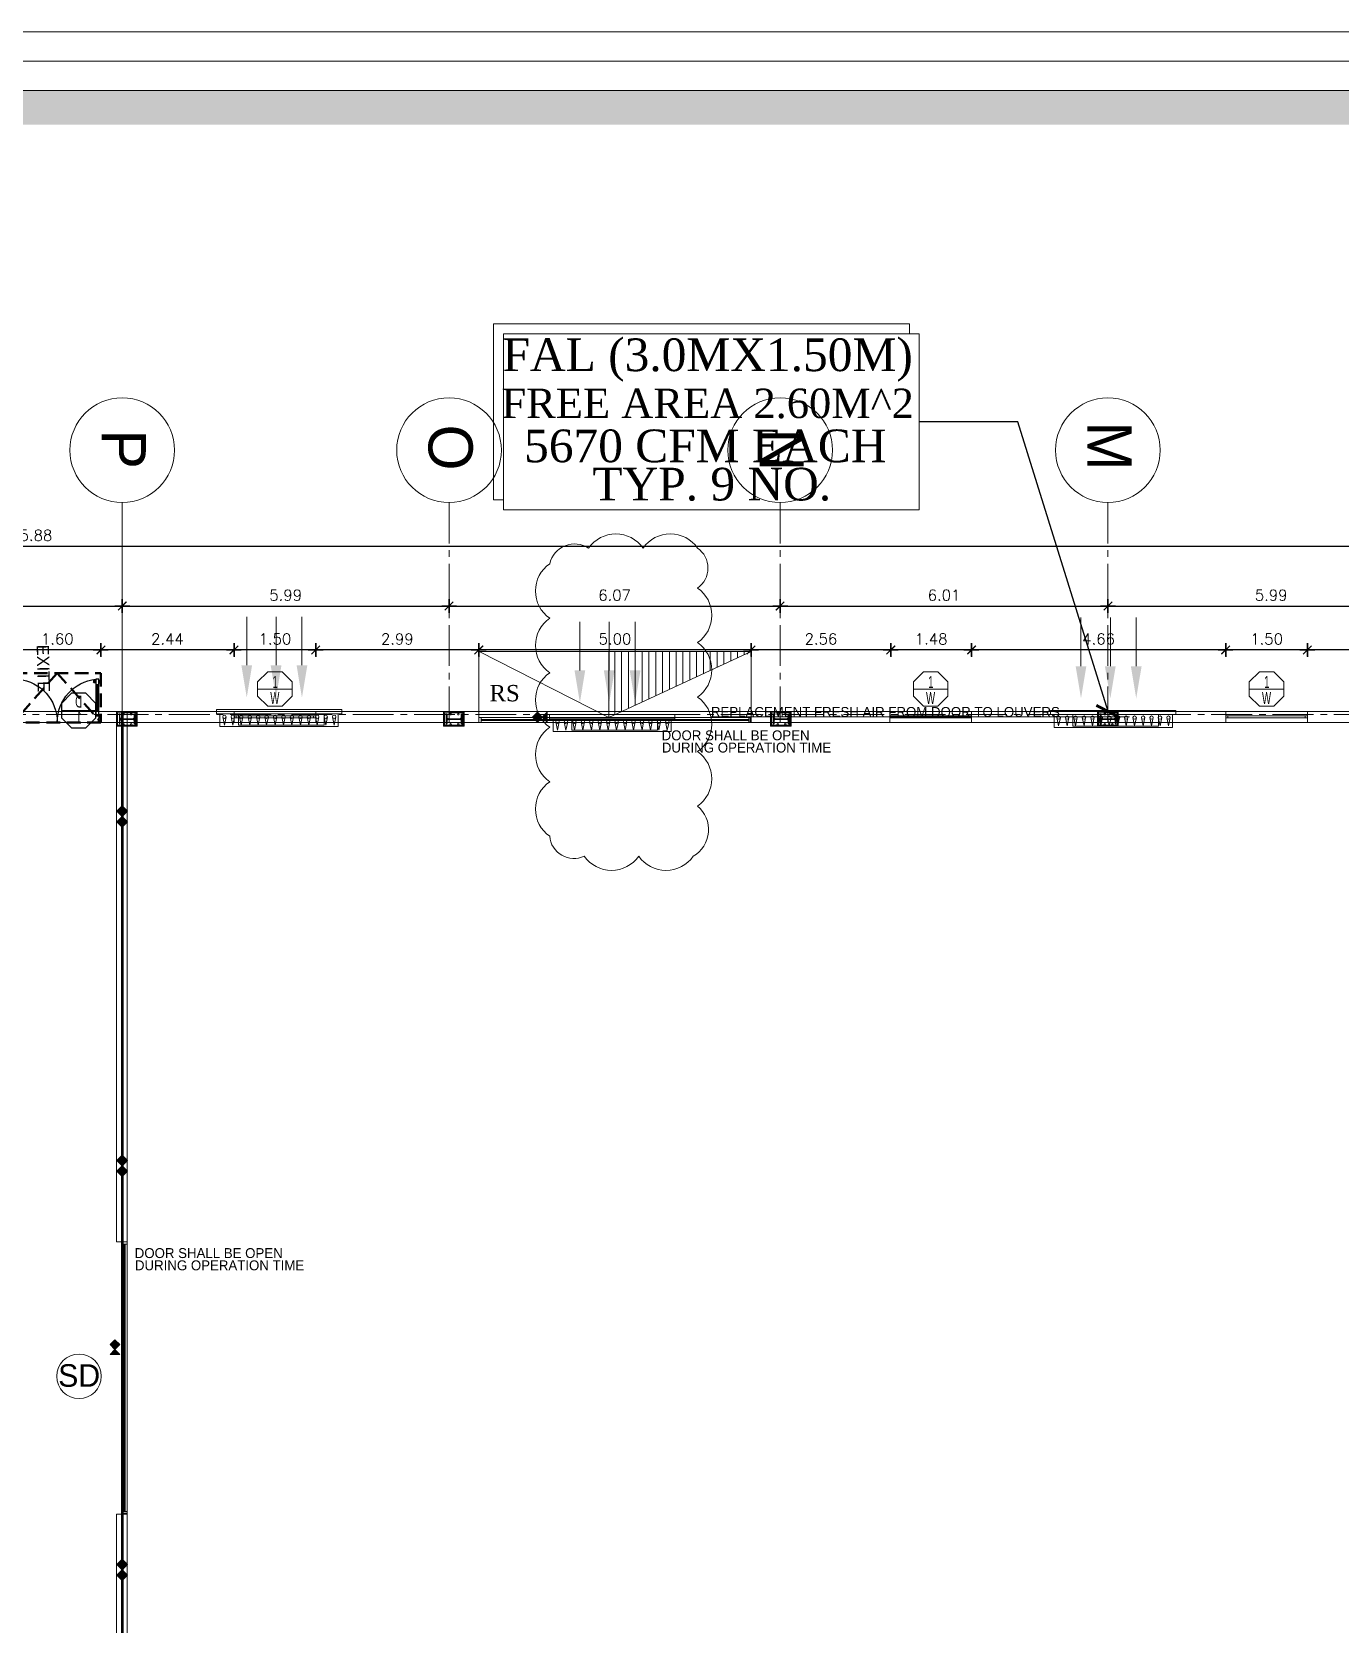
# Model space of a CAD drawing. Header units: inches. Extents: x -68096 to 69834, y -16833 to 17650.
# Drawn here: x 817.82 to 841.82, y 231.51 to 260.73 of the extents above; entities that cross this region are included whole.
import ezdxf
from ezdxf.enums import TextEntityAlignment as Align

# ---------------------------------------------------------------- set-up
doc = ezdxf.new("R2010")
doc.units = ezdxf.units.IN
doc.header["$MEASUREMENT"] = 0
for name, pattern in [('CENTER2', [1.125, 0.75, -0.125, 0.125, -0.125]), ('DASHED2', [0.375, 0.25, -0.125]), ('HIDDEN', [0.375, 0.25, -0.125])]:
    doc.linetypes.add(name, pattern=pattern)
for name, color, linetype in [('1-EX-DUCT', 8, 'Continuous'), ('A-TEXT', 3, 'Continuous'), ('AC3', 2, 'Continuous'), ('AXES', 251, 'CENTER2'), ('DIAMENSION', 240, 'Continuous'), ('EAD', 20, 'Continuous'), ('ELEV', 37, 'Continuous'), ('FIXTURES', 1, 'Continuous'), ('H-DETL-TEXT', 3, 'Continuous'), ('TEXT', 23, 'Continuous'), ('TILES', 1, 'Continuous'), ('wall plan', 40, 'Continuous'), ('WIN', 1, 'Continuous'), ('WINC', 2, 'Continuous'), ('WINDOOR', 5, 'Continuous'), ('WINDOW', 30, 'Continuous')]:
    doc.layers.add(name, color=color, linetype=linetype)
for name, color, linetype, lineweight in [('A-BORDER', 7, 'Continuous', 50), ('A-FIX', 1, 'Continuous', 18), ('ELE 6', 14, 'Continuous', 15), ('FIRE EMERGENCY LIGHT', 211, 'Continuous', 30), ('FPS', 172, 'Continuous', 60), ('P-text', 3, 'Continuous', 0)]:
    doc.layers.add(name, color=color, linetype=linetype, lineweight=lineweight)
doc.styles.add('Browallia', font='')
doc.styles.add('ISCOP3', font='swissc.ttf')
doc.styles.add('MAHER_TIMES', font='times.ttf')
doc.styles.add('roman-', font='romantic.ttf', dxfattribs={"width": 0.8})
doc.styles.add('ROMANS', font='romans.shx')
doc.styles.add('ROMANT', font='romant.shx')
doc.styles.get('Browallia').set_extended_font_data('BrowalliaUPC')
doc.dimstyles.new('100', dxfattribs={"dimtxt": 0.2, "dimasz": 0.035, "dimexe": 0, "dimexo": 0, "dimgap": 0.1, "dimtad": 1, "dimzin": 0, "dimdsep": 46, "dimtxsty": 'ROMANS', "dimblk": 'J2', "dimblk1": 'J2', "dimblk2": 'J2', "dimsah": 1, "dimcen": 0, "dimse1": 1, "dimse2": 1, "dimclrd": 1, "dimclre": 1, "dimclrt": 6, "dimadec": 0, "dimazin": 0, "dimtfac": 0.9, "dimtix": 1, "dimtmove": 2, "dimatfit": 3, "dimldrblk": 'J2', "dimfxl": 1, "dimtolj": 1, "dimtzin": 0, "dimarcsym": 0})
doc.dimstyles.new('sketch dim', dxfattribs={"dimtxt": 0.15, "dimasz": 0.109, "dimexe": 0.15, "dimexo": 0.1, "dimgap": 0.09, "dimtad": 1, "dimzin": 0, "dimdsep": 46, "dimtxsty": 'ROMANT', "dimblk": 'ARCHTICK', "dimcen": 0.05, "dimdle": 0.15, "dimclrd": 256, "dimclre": 256, "dimclrt": 4, "dimadec": 0, "dimazin": 0, "dimtfac": 1, "dimtix": 1, "dimtofl": 0, "dimtmove": 2, "dimatfit": 3, "dimldrblk": 'ARCHTICK', "dimfxl": 0.15, "dimtolj": 1, "dimtzin": 0, "dimarcsym": 0})

# ---------------------------------------------------------------- blocks, each defined once
blk = doc.blocks.new('FGFGFGGFH')
at = {"layer": 'ELEV', "lineweight": 5, "ltscale": 10}
blk.add_hatch(color=256, dxfattribs=at).paths.add_polyline_path([(240487.056, 378767.641), (240487.056, 378767.596, -0.414214), (240487.036, 378767.576), (240486.836, 378767.576, -0.414214), (240486.816, 378767.596), (240486.816, 378767.641, 0.414214), (240486.796, 378767.661), (240486.786, 378767.661), (240486.786, 378767.461), (240486.796, 378767.461, 0.414214), (240486.816, 378767.481), (240486.816, 378767.526, -0.414214), (240486.836, 378767.546), (240487.036, 378767.546, -0.414214), (240487.056, 378767.526), (240487.056, 378767.481, 0.414214), (240487.076, 378767.461), (240487.086, 378767.461), (240487.086, 378767.661), (240487.076, 378767.661, 0.414214)])
at = {"lineweight": 5}
for p, q in [((240486.752, 378767.701), (240487.132, 378767.701)), ((240486.752, 378767.429), (240486.752, 378767.701)), ((240486.775, 378767.677), (240487.109, 378767.677)), ((240486.775, 378767.452), (240486.775, 378767.677)), ((240487.109, 378767.677), (240487.109, 378767.452)), ((240487.132, 378767.701), (240487.132, 378767.429)), ((240487.132, 378767.429), (240486.752, 378767.429)), ((240487.109, 378767.452), (240486.775, 378767.452))]:
    blk.add_line(p, q, dxfattribs=at)
at = {"linetype": 'HIDDEN', "lineweight": 5}
for p, q in [((240486.76, 378767.693), (240487.124, 378767.693)), ((240486.76, 378767.436), (240486.76, 378767.693)), ((240486.767, 378767.685), (240487.117, 378767.685)), ((240486.767, 378767.444), (240486.767, 378767.685)), ((240487.117, 378767.685), (240487.117, 378767.444)), ((240487.124, 378767.693), (240487.124, 378767.436)), ((240487.124, 378767.436), (240486.76, 378767.436)), ((240487.117, 378767.444), (240486.767, 378767.444))]:
    blk.add_line(p, q, dxfattribs=at)
at = {"lineweight": 5}
for centre in [(240486.86, 378767.651), (240486.999, 378767.651), (240486.86, 378767.465), (240487, 378767.463)]:
    blk.add_circle(centre, 0.0141, dxfattribs=at)
blk = doc.blocks.new('door front')
at = {"linetype": 'DASHED2'}
for q in [(0, 0), (1.602, 0)]:
    blk.add_line((0.801, 0.905), q, dxfattribs=at)
blk.add_lwpolyline([(0, 0), (1.602, 0), (1.602, 0.905), (0, 0.905)], close=True, dxfattribs=at)
at = {"layer": 'WINC'}
blk.add_line((0.724, 0.216), (0.091, 0.216), dxfattribs=at)
blk.add_lwpolyline([(0.091, 0.085), (0.091, 0.348), (0.276, 0.533), (0.539, 0.533), (0.724, 0.348), (0.724, 0.085), (0.539, -0.1), (0.276, -0.1)], close=True, dxfattribs=at)
at = {"layer": 'WINDOOR'}
for p, q in [((-0.007, 0.765), (-0.007, 0.732)), ((0.024, 0.752), (0.04, 0.752)), ((0.024, 0.737), (0.04, 0.737)), ((0.04, 0.695), (0.04, 0.795)), ((0.09, 0.695), (0.04, 0.695)), ((0.09, 0.795), (0.09, 0.12)), ((0.106, 0.752), (0.09, 0.752)), ((0.106, 0.737), (0.09, 0.737)), ((1.494, 0.752), (1.51, 0.752)), ((1.494, 0.737), (1.51, 0.737)), ((1.51, 0.695), (1.56, 0.695)), ((1.56, 0.695), (1.56, 0.795)), ((1.576, 0.752), (1.56, 0.752)), ((1.576, 0.737), (1.56, 0.737)), ((0.09, 0.22), (0.04, 0.22)), ((1.51, 0.22), (1.56, 0.22))]:
    blk.add_line(p, q, dxfattribs=at)
at = {"layer": 'WINDOOR', "color": 1}
for p, q in [((1.51, 0.795), (1.51, 0.12)), ((0, 0), (0, 0.12)), ((0, 0.12), (0.09, 0.12)), ((0.05, 0), (0, 0)), ((1.6, 0.12), (1.51, 0.12)), ((1.55, 0), (1.6, 0))]:
    blk.add_line(p, q, dxfattribs=at)
at = {"layer": 'WINDOOR'}
for points in [[(0.024, 0.727), (0.024, 0.762)], [(0.05, 0.22), (0.05, 0.695)], [(0.08, 0.695), (0.08, 0.22)], [(0.106, 0.727), (0.106, 0.762)], [(0.137, 0.765), (0.137, 0.736)], [(1.463, 0.765), (1.463, 0.736)], [(1.494, 0.727), (1.494, 0.762)], [(1.52, 0.695), (1.52, 0.22)], [(1.55, 0.22), (1.55, 0.695)], [(1.576, 0.727), (1.576, 0.762)], [(1.607, 0.765), (1.607, 0.732)]]:
    blk.add_lwpolyline(points, dxfattribs=at)
for points in [[(0.04, 0.12), (0.04, 0.795), (0.09, 0.795), (0.09, 0.12)], [(1.56, 0.12), (1.56, 0.795), (1.51, 0.795), (1.51, 0.12)], [(0, 0), (0, 0.12), (0.04, 0.12), (0.04, 0.07), (0.05, 0.07), (0.05, 0)], [(1.6, 0), (1.6, 0.12), (1.56, 0.12), (1.56, 0.07), (1.55, 0.07), (1.55, 0)]]:
    blk.add_lwpolyline(points, close=True, dxfattribs=at)
for centre, radius, start, end in [((0.008, 0.752), 0.0197, 31.4112, 136.5903), ((0.011, 0.741), 0.0199, 208.8113, 313.389), ((0, 0), 0.8, 0, 83.5406), ((0.122, 0.752), 0.0197, 43.4097, 148.5888), ((0.119, 0.74), 0.0184, 224.2297, 347.8432), ((1.6, 0), 0.8, 96.4594, 180), ((1.478, 0.752), 0.0197, 31.4112, 136.5903), ((1.481, 0.74), 0.0184, 192.1568, 315.7703), ((1.592, 0.752), 0.0197, 43.4097, 148.5888), ((1.589, 0.741), 0.0199, 226.611, 331.1887)]:
    blk.add_arc(centre, radius, start, end, dxfattribs=at)
at = {"layer": 'TEXT', "style": 'ISCOP3', "width": 0.7}
for s, p in [('D', (0.408, 0.382)), ('1', (0.403, 0.088))]:
    blk.add_text(s, height=0.22, dxfattribs=at).set_placement(p, align=Align.MIDDLE)
blk = doc.blocks.new('J2')
for p, q in [((-4, 0), (0, 0)), ((-2.19, -2.19), (2.15, 2.15)), ((0, 3.53), (0, -3.59)), ((0, 0), (3.82, 0))]:
    blk.add_line(p, q)
blk = doc.blocks.new('*D44')
at = {"color": 251, "lineweight": -2, "transparency": 16777216}
blk.add_line((813.542, 250.194), (819.446, 250.194), dxfattribs=at)
at = {"layer": 'Defpoints', "color": 0, "transparency": 16777216}
for p in [(819.481, 250.194), (813.507, 249.269), (819.481, 249.203)]:
    blk.add_point(p, dxfattribs=at)
at = {"color": 251, "lineweight": -2, "transparency": 16777216, "xscale": 0.035, "yscale": 0.035, "zscale": 0.035, "rotation": 180}
blk.add_blockref('J2', (813.507, 250.194), dxfattribs=at)
at = {"color": 251, "lineweight": -2, "transparency": 16777216, "xscale": 0.035, "yscale": 0.035, "zscale": 0.035}
blk.add_blockref('J2', (819.481, 250.194), dxfattribs=at)
at = {"color": 251, "lineweight": 0, "transparency": 16777216, "insert": (816.494, 250.394), "char_height": 0.2, "attachment_point": 5, "style": 'ROMANS'}
blk.add_mtext('\\A1;5.97', dxfattribs=at)
blk = doc.blocks.new('*D45')
at = {"color": 251, "lineweight": -2, "transparency": 16777216}
blk.add_line((819.516, 250.194), (825.441, 250.194), dxfattribs=at)
at = {"layer": 'Defpoints', "color": 0, "transparency": 16777216}
for p in [(825.476, 250.194), (825.476, 249.468), (819.481, 249.203)]:
    blk.add_point(p, dxfattribs=at)
at = {"color": 251, "lineweight": -2, "transparency": 16777216, "xscale": 0.035, "yscale": 0.035, "zscale": 0.035, "rotation": 180}
blk.add_blockref('J2', (819.481, 250.194), dxfattribs=at)
at = {"color": 251, "lineweight": -2, "transparency": 16777216, "xscale": 0.035, "yscale": 0.035, "zscale": 0.035}
blk.add_blockref('J2', (825.476, 250.194), dxfattribs=at)
at = {"color": 251, "lineweight": 0, "transparency": 16777216, "insert": (822.479, 250.394), "char_height": 0.2, "attachment_point": 5, "style": 'ROMANS'}
blk.add_mtext('\\A1;5.99', dxfattribs=at)
blk = doc.blocks.new('*D46')
at = {"color": 251, "lineweight": -2, "transparency": 16777216}
blk.add_line((825.511, 250.194), (831.515, 250.194), dxfattribs=at)
at = {"layer": 'Defpoints', "color": 0, "transparency": 16777216}
for p in [(831.55, 250.194), (825.476, 249.468), (831.55, 249.335)]:
    blk.add_point(p, dxfattribs=at)
at = {"color": 251, "lineweight": -2, "transparency": 16777216, "xscale": 0.035, "yscale": 0.035, "zscale": 0.035, "rotation": 180}
blk.add_blockref('J2', (825.476, 250.194), dxfattribs=at)
at = {"color": 251, "lineweight": -2, "transparency": 16777216, "xscale": 0.035, "yscale": 0.035, "zscale": 0.035}
blk.add_blockref('J2', (831.55, 250.194), dxfattribs=at)
at = {"color": 251, "lineweight": 0, "transparency": 16777216, "insert": (828.513, 250.394), "char_height": 0.2, "attachment_point": 5, "style": 'ROMANS'}
blk.add_mtext('\\A1;6.07', dxfattribs=at)
blk = doc.blocks.new('*D47')
at = {"color": 251, "lineweight": -2, "transparency": 16777216}
blk.add_line((831.585, 250.194), (837.528, 250.194), dxfattribs=at)
at = {"layer": 'Defpoints', "color": 0, "transparency": 16777216}
for p in [(837.563, 250.194), (831.55, 249.335), (837.563, 249.004)]:
    blk.add_point(p, dxfattribs=at)
at = {"color": 251, "lineweight": -2, "transparency": 16777216, "xscale": 0.035, "yscale": 0.035, "zscale": 0.035, "rotation": 180}
blk.add_blockref('J2', (831.55, 250.194), dxfattribs=at)
at = {"color": 251, "lineweight": -2, "transparency": 16777216, "xscale": 0.035, "yscale": 0.035, "zscale": 0.035}
blk.add_blockref('J2', (837.563, 250.194), dxfattribs=at)
at = {"color": 251, "lineweight": 0, "transparency": 16777216, "insert": (834.557, 250.394), "char_height": 0.2, "attachment_point": 5, "style": 'ROMANS'}
blk.add_mtext('\\A1;6.01', dxfattribs=at)
blk = doc.blocks.new('*D48')
at = {"color": 251, "lineweight": -2, "transparency": 16777216}
blk.add_line((837.598, 250.194), (843.517, 250.194), dxfattribs=at)
at = {"layer": 'Defpoints', "color": 0, "transparency": 16777216}
for p in [(843.552, 250.194), (843.552, 249.402), (837.563, 249.004)]:
    blk.add_point(p, dxfattribs=at)
at = {"color": 251, "lineweight": -2, "transparency": 16777216, "xscale": 0.035, "yscale": 0.035, "zscale": 0.035, "rotation": 180}
blk.add_blockref('J2', (837.563, 250.194), dxfattribs=at)
at = {"color": 251, "lineweight": -2, "transparency": 16777216, "xscale": 0.035, "yscale": 0.035, "zscale": 0.035}
blk.add_blockref('J2', (843.552, 250.194), dxfattribs=at)
at = {"color": 251, "lineweight": 0, "transparency": 16777216, "insert": (840.558, 250.394), "char_height": 0.2, "attachment_point": 5, "style": 'ROMANS'}
blk.add_mtext('\\A1;5.99', dxfattribs=at)
blk = doc.blocks.new('*D51')
at = {"color": 251, "lineweight": -2, "transparency": 16777216}
blk.add_line((779.908, 251.291), (855.718, 251.291), dxfattribs=at)
at = {"layer": 'Defpoints', "color": 0, "transparency": 16777216}
for p in [(855.753, 251.291), (779.873, 248.26), (855.753, 248.26)]:
    blk.add_point(p, dxfattribs=at)
at = {"color": 251, "lineweight": -2, "transparency": 16777216, "xscale": 0.035, "yscale": 0.035, "zscale": 0.035, "rotation": 180}
blk.add_blockref('J2', (779.873, 251.291), dxfattribs=at)
at = {"color": 251, "lineweight": -2, "transparency": 16777216, "xscale": 0.035, "yscale": 0.035, "zscale": 0.035}
blk.add_blockref('J2', (855.753, 251.291), dxfattribs=at)
at = {"color": 251, "lineweight": 0, "transparency": 16777216, "insert": (817.813, 251.491), "char_height": 0.2, "attachment_point": 5, "style": 'ROMANS'}
blk.add_mtext('\\A1;75.88', dxfattribs=at)
blk = doc.blocks.new('*D91')
at = {"color": 251, "lineweight": -2, "transparency": 16777216}
blk.add_line((843.998, 249.39), (841.259, 249.39), dxfattribs=at)
at = {"layer": 'Defpoints', "color": 0, "transparency": 16777216}
for p in [(841.224, 249.39), (841.224, 248.26), (844.033, 248.26)]:
    blk.add_point(p, dxfattribs=at)
at = {"color": 251, "lineweight": -2, "transparency": 16777216, "xscale": 0.035, "yscale": 0.035, "zscale": 0.035, "rotation": 180}
blk.add_blockref('J2', (841.224, 249.39), dxfattribs=at)
at = {"color": 251, "lineweight": -2, "transparency": 16777216, "xscale": 0.035, "yscale": 0.035, "zscale": 0.035}
blk.add_blockref('J2', (844.033, 249.39), dxfattribs=at)
at = {"color": 251, "lineweight": 0, "transparency": 16777216, "insert": (842.628, 249.59), "char_height": 0.2, "attachment_point": 5, "style": 'ROMANS'}
blk.add_mtext('\\A1;2.81', dxfattribs=at)
blk = doc.blocks.new('*D92')
at = {"color": 251, "lineweight": -2, "transparency": 16777216}
blk.add_line((841.189, 249.39), (839.759, 249.39), dxfattribs=at)
at = {"layer": 'Defpoints', "color": 0, "transparency": 16777216}
for p in [(839.724, 249.39), (839.724, 248.26), (841.224, 248.26)]:
    blk.add_point(p, dxfattribs=at)
at = {"color": 251, "lineweight": -2, "transparency": 16777216, "xscale": 0.035, "yscale": 0.035, "zscale": 0.035, "rotation": 180}
blk.add_blockref('J2', (839.724, 249.39), dxfattribs=at)
at = {"color": 251, "lineweight": -2, "transparency": 16777216, "xscale": 0.035, "yscale": 0.035, "zscale": 0.035}
blk.add_blockref('J2', (841.224, 249.39), dxfattribs=at)
at = {"color": 251, "lineweight": 0, "transparency": 16777216, "insert": (840.474, 249.59), "char_height": 0.2, "attachment_point": 5, "style": 'ROMANS'}
blk.add_mtext('\\A1;1.50', dxfattribs=at)
blk = doc.blocks.new('*D93')
at = {"color": 251, "lineweight": -2, "transparency": 16777216}
blk.add_line((839.689, 249.39), (835.096, 249.39), dxfattribs=at)
at = {"layer": 'Defpoints', "color": 0, "transparency": 16777216}
for p in [(835.061, 249.39), (835.061, 248.26), (839.724, 248.26)]:
    blk.add_point(p, dxfattribs=at)
at = {"color": 251, "lineweight": -2, "transparency": 16777216, "xscale": 0.035, "yscale": 0.035, "zscale": 0.035, "rotation": 180}
blk.add_blockref('J2', (835.061, 249.39), dxfattribs=at)
at = {"color": 251, "lineweight": -2, "transparency": 16777216, "xscale": 0.035, "yscale": 0.035, "zscale": 0.035}
blk.add_blockref('J2', (839.724, 249.39), dxfattribs=at)
at = {"color": 251, "lineweight": 0, "transparency": 16777216, "insert": (837.392, 249.59), "char_height": 0.2, "attachment_point": 5, "style": 'ROMANS'}
blk.add_mtext('\\A1;4.66', dxfattribs=at)
blk = doc.blocks.new('*D94')
at = {"color": 251, "lineweight": -2, "transparency": 16777216}
blk.add_line((835.026, 249.39), (833.616, 249.39), dxfattribs=at)
at = {"layer": 'Defpoints', "color": 0, "transparency": 16777216}
for p in [(833.581, 249.39), (833.581, 248.14), (835.061, 248.26)]:
    blk.add_point(p, dxfattribs=at)
at = {"color": 251, "lineweight": -2, "transparency": 16777216, "xscale": 0.035, "yscale": 0.035, "zscale": 0.035, "rotation": 180}
blk.add_blockref('J2', (833.581, 249.39), dxfattribs=at)
at = {"color": 251, "lineweight": -2, "transparency": 16777216, "xscale": 0.035, "yscale": 0.035, "zscale": 0.035}
blk.add_blockref('J2', (835.061, 249.39), dxfattribs=at)
at = {"color": 251, "lineweight": 0, "transparency": 16777216, "insert": (834.321, 249.59), "char_height": 0.2, "attachment_point": 5, "style": 'ROMANS'}
blk.add_mtext('\\A1;1.48', dxfattribs=at)
blk = doc.blocks.new('*D95')
at = {"color": 251, "lineweight": -2, "transparency": 16777216}
blk.add_line((833.546, 249.39), (831.053, 249.39), dxfattribs=at)
at = {"layer": 'Defpoints', "color": 0, "transparency": 16777216}
for p in [(831.018, 249.39), (831.018, 248.783), (833.581, 248.14)]:
    blk.add_point(p, dxfattribs=at)
at = {"color": 251, "lineweight": -2, "transparency": 16777216, "xscale": 0.035, "yscale": 0.035, "zscale": 0.035, "rotation": 180}
blk.add_blockref('J2', (831.018, 249.39), dxfattribs=at)
at = {"color": 251, "lineweight": -2, "transparency": 16777216, "xscale": 0.035, "yscale": 0.035, "zscale": 0.035}
blk.add_blockref('J2', (833.581, 249.39), dxfattribs=at)
at = {"color": 251, "lineweight": 0, "transparency": 16777216, "insert": (832.299, 249.59), "char_height": 0.2, "attachment_point": 5, "style": 'ROMANS'}
blk.add_mtext('\\A1;2.56', dxfattribs=at)
blk = doc.blocks.new('*D96')
at = {"color": 251, "lineweight": -2, "transparency": 16777216}
blk.add_line((830.983, 249.39), (826.058, 249.39), dxfattribs=at)
at = {"layer": 'Defpoints', "color": 0, "transparency": 16777216}
for p in [(826.023, 249.39), (826.023, 248.783), (831.018, 248.783)]:
    blk.add_point(p, dxfattribs=at)
at = {"color": 251, "lineweight": -2, "transparency": 16777216, "xscale": 0.035, "yscale": 0.035, "zscale": 0.035, "rotation": 180}
blk.add_blockref('J2', (826.023, 249.39), dxfattribs=at)
at = {"color": 251, "lineweight": -2, "transparency": 16777216, "xscale": 0.035, "yscale": 0.035, "zscale": 0.035}
blk.add_blockref('J2', (831.018, 249.39), dxfattribs=at)
at = {"color": 251, "lineweight": 0, "transparency": 16777216, "insert": (828.52, 249.59), "char_height": 0.2, "attachment_point": 5, "style": 'ROMANS'}
blk.add_mtext('\\A1;5.00', dxfattribs=at)
blk = doc.blocks.new('*D97')
at = {"color": 251, "lineweight": -2, "transparency": 16777216}
blk.add_line((825.988, 249.39), (823.067, 249.39), dxfattribs=at)
at = {"layer": 'Defpoints', "color": 0, "transparency": 16777216}
for p in [(823.032, 249.39), (826.023, 248.783), (823.032, 248.06)]:
    blk.add_point(p, dxfattribs=at)
at = {"color": 251, "lineweight": -2, "transparency": 16777216, "xscale": 0.035, "yscale": 0.035, "zscale": 0.035, "rotation": 180}
blk.add_blockref('J2', (823.032, 249.39), dxfattribs=at)
at = {"color": 251, "lineweight": -2, "transparency": 16777216, "xscale": 0.035, "yscale": 0.035, "zscale": 0.035}
blk.add_blockref('J2', (826.023, 249.39), dxfattribs=at)
at = {"color": 251, "lineweight": 0, "transparency": 16777216, "insert": (824.527, 249.59), "char_height": 0.2, "attachment_point": 5, "style": 'ROMANS'}
blk.add_mtext('\\A1;2.99', dxfattribs=at)
blk = doc.blocks.new('*D98')
at = {"color": 251, "lineweight": -2, "transparency": 16777216}
blk.add_line((822.997, 249.39), (821.567, 249.39), dxfattribs=at)
at = {"layer": 'Defpoints', "color": 0, "transparency": 16777216}
for p in [(821.532, 249.39), (821.532, 248.06), (823.032, 248.06)]:
    blk.add_point(p, dxfattribs=at)
at = {"color": 251, "lineweight": -2, "transparency": 16777216, "xscale": 0.035, "yscale": 0.035, "zscale": 0.035, "rotation": 180}
blk.add_blockref('J2', (821.532, 249.39), dxfattribs=at)
at = {"color": 251, "lineweight": -2, "transparency": 16777216, "xscale": 0.035, "yscale": 0.035, "zscale": 0.035}
blk.add_blockref('J2', (823.032, 249.39), dxfattribs=at)
at = {"color": 251, "lineweight": 0, "transparency": 16777216, "insert": (822.282, 249.59), "char_height": 0.2, "attachment_point": 5, "style": 'ROMANS'}
blk.add_mtext('\\A1;1.50', dxfattribs=at)
blk = doc.blocks.new('*D99')
at = {"color": 251, "lineweight": -2, "transparency": 16777216}
blk.add_line((821.497, 249.39), (819.125, 249.39), dxfattribs=at)
at = {"layer": 'Defpoints', "color": 0, "transparency": 16777216}
for p in [(819.09, 249.39), (819.09, 248.965), (821.532, 248.06)]:
    blk.add_point(p, dxfattribs=at)
at = {"color": 251, "lineweight": -2, "transparency": 16777216, "xscale": 0.035, "yscale": 0.035, "zscale": 0.035, "rotation": 180}
blk.add_blockref('J2', (819.09, 249.39), dxfattribs=at)
at = {"color": 251, "lineweight": -2, "transparency": 16777216, "xscale": 0.035, "yscale": 0.035, "zscale": 0.035}
blk.add_blockref('J2', (821.532, 249.39), dxfattribs=at)
at = {"color": 251, "lineweight": 0, "transparency": 16777216, "insert": (820.311, 249.59), "char_height": 0.2, "attachment_point": 5, "style": 'ROMANS'}
blk.add_mtext('\\A1;2.44', dxfattribs=at)
blk = doc.blocks.new('*D100')
at = {"color": 251, "lineweight": -2, "transparency": 16777216}
blk.add_line((819.055, 249.39), (817.523, 249.39), dxfattribs=at)
at = {"layer": 'Defpoints', "color": 0, "transparency": 16777216}
for p in [(817.488, 249.39), (817.488, 248.965), (819.09, 248.965)]:
    blk.add_point(p, dxfattribs=at)
at = {"color": 251, "lineweight": -2, "transparency": 16777216, "xscale": 0.035, "yscale": 0.035, "zscale": 0.035, "rotation": 180}
blk.add_blockref('J2', (817.488, 249.39), dxfattribs=at)
at = {"color": 251, "lineweight": -2, "transparency": 16777216, "xscale": 0.035, "yscale": 0.035, "zscale": 0.035}
blk.add_blockref('J2', (819.09, 249.39), dxfattribs=at)
at = {"color": 251, "lineweight": 0, "transparency": 16777216, "insert": (818.289, 249.59), "char_height": 0.2, "attachment_point": 5, "style": 'ROMANS'}
blk.add_mtext('\\A1;1.60', dxfattribs=at)
blk = doc.blocks.new('F.A.L.')
at = {"layer": 'AC3', "color": 1, "linetype": 'Continuous', "lineweight": 0}
for p, q in [((-733, 411), (-1441, 411)), ((-733, 34), (-1441, 34)), ((-733, -394), (-1441, -394))]:
    blk.add_line(p, q, dxfattribs=at)
for points in [[(-733, 490), (-733, 333), (-263, 411)], [(-733, 112), (-733, -45), (-263, 34)], [(-733, -316), (-733, -472), (-263, -394)]]:
    blk.add_solid(points, dxfattribs=at)
at = {"layer": 'ELE 6', "lineweight": 0}
blk.add_lwpolyline([(-26, -513), (-26, 737), (141, 737), (141, -513), (-26, -513)], dxfattribs=at)
at = {"layer": 'H-DETL-TEXT', "color": 12, "lineweight": 0}
blk.add_lwpolyline([(-88, -837), (-26, -837), (-26, 991), (-88, 991)], close=True, dxfattribs=at)
for points in [[(-26, -785), (159, -785), (159, 939), (-26, 939)], [(16, 906), (139, 881), (16, 856)], [(16, 783), (139, 758), (16, 733)], [(16, 659), (139, 635), (16, 610)], [(16, 536), (139, 512), (16, 487)], [(16, 413), (139, 388), (16, 364)], [(16, 290), (139, 265), (16, 241)], [(16, 167), (139, 142), (16, 118)], [(16, 44), (139, 19), (16, -6)], [(16, -79), (139, -104), (16, -129)], [(16, -203), (139, -227), (16, -252)], [(16, -326), (139, -350), (16, -375)], [(16, -449), (139, -474), (16, -498)], [(16, -572), (139, -597), (16, -621)], [(16, -695), (139, -720), (16, -744)]]:
    blk.add_lwpolyline(points, dxfattribs=at)
for centre in [(16, 881), (16, 758), (16, 635), (16, 512), (16, 388), (16, 265), (16, 142), (16, 19), (16, -104), (16, -227), (16, -350), (16, -474), (16, -597), (16, -720)]:
    blk.add_circle(centre, 24.6, dxfattribs=at)
blk = doc.blocks.new('_ARCHTICK')
at = {"color": 0, "linetype": 'ByBlock', "const_width": 0.15}
blk.add_lwpolyline([(-0.5, -0.5), (0.5, 0.5)], dxfattribs=at)

msp = doc.modelspace()

# ---------------------------------------------------------------- hatches: boundary and pattern name
at = {"layer": 'FIRE EMERGENCY LIGHT', "lineweight": 0, "true_color": 0x636466}
for points in [[(827.0969, 248.06398), (827.18748, 248.15456), (827.0969, 248.24515), (827.00632, 248.15456)], [(827.27807, 248.06398), (827.27807, 248.24515), (827.18748, 248.15456)], [(819.48112, 246.33196), (819.38306, 246.43001), (819.48112, 246.52807), (819.57917, 246.43001)], [(819.48112, 246.13585), (819.57917, 246.23391), (819.48112, 246.33196), (819.38306, 246.23391)], [(819.48112, 239.92324), (819.38306, 240.02129), (819.48112, 240.11935), (819.57917, 240.02129)], [(819.48112, 239.72713), (819.57917, 239.82519), (819.48112, 239.92324), (819.38306, 239.82519)], [(819.25691, 236.64198), (819.34749, 236.5514), (819.43808, 236.64198), (819.34749, 236.73257)], [(819.25691, 236.46082), (819.43808, 236.46082), (819.34749, 236.5514)], [(819.48112, 232.51035), (819.38306, 232.6084), (819.48112, 232.70646), (819.57917, 232.6084)], [(819.48112, 232.31424), (819.57917, 232.4123), (819.48112, 232.51035), (819.38306, 232.4123)]]:
    msp.add_hatch(color=251, dxfattribs=at).paths.add_polyline_path(points)
at = {"layer": 'TILES', "lineweight": 0, "ltscale": 10, "true_color": 0x636466}
h = msp.add_hatch(dxfattribs=at)
h.set_pattern_fill('ANSI31', color=251, angle=225, style=0)
h.set_pattern_definition([(270, (831.01786, 244.74119), (0.125, 6e-12), [])])
h.paths.add_polyline_path([(828.40858, 249.36148), (831.01786, 249.36148), (831.01786, 249.36119), (828.40858, 248.14987)])
at = {"layer": 'WIN', "linetype": 'Continuous', "lineweight": 0}
h = msp.add_hatch(color=86, dxfattribs=at)
h.paths.add_polyline_path([(753.52048, 259.65313), (753.52048, 111.45572), (963.30992, 111.45572), (963.30992, 259.65313)])
h.paths.add_polyline_path([(922.89008, 259.02765), (922.89008, 112.11079), (962.68444, 112.11079), (962.68444, 259.02765)], flags=16)
h.paths.add_polyline_path([(922.26459, 112.11079), (754.14633, 112.11079), (754.14633, 259.02765), (922.26459, 259.02765)], flags=16)
h = msp.add_hatch(color=7, dxfattribs=at)
h.paths.add_polyline_path([(753.52048, 259.65313), (753.52048, 111.45572), (963.30992, 111.45572), (963.30992, 259.65313)])
h.paths.add_polyline_path([(922.89008, 259.02765), (922.89008, 112.11079), (962.68444, 112.11079), (962.68444, 259.02765)], flags=16)
h.paths.add_polyline_path([(922.26459, 112.11079), (754.14633, 112.11079), (754.14633, 259.02765), (922.26459, 259.02765)], flags=16)

# ---------------------------------------------------------------- linework, layer by layer
at = {"color": 251, "lineweight": 0, "true_color": 0x636466}
for p, q in [((819.37307, 238.52854), (819.37307, 248.25987)), ((819.57307, 184.90211), (819.57307, 248.25987)), ((819.37307, 226.65744), (819.37307, 233.53341))]:
    msp.add_line(p, q, dxfattribs=at)
at = {"color": 1, "lineweight": 0}
msp.add_line((830.28058, 248.16002), (837.95909, 248.16002), dxfattribs=at)
at = {"linetype": 'DASHED2', "lineweight": 0, "ltscale": 3}
msp.add_line((819.48112, 247.98766), (819.48112, 185.17433), dxfattribs=at)
at = {"color": 4, "lineweight": 0}
msp.add_lwpolyline([(830.03574, 251.25749, 0.52056705), (829.03574, 251.25749, 0.52056705), (828.03574, 251.25749, 0.52056705), (827.32284, 250.97039, 0.52056705), (827.32284, 249.97039, 0.52056705), (827.32284, 248.97039, 0.52056705), (827.32284, 247.97039, 0.52056705), (827.32284, 246.97039, 0.52056705), (827.32284, 245.97039, 0.52056705), (827.9559, 245.60345, 0.52056705), (828.9559, 245.60345, 0.52056705), (829.9559, 245.60345, 0.52056705), (830.03574, 246.52362, 0.52056705), (830.03574, 247.52362, 0.52056705), (830.03574, 248.52362, 0.52056705), (830.03574, 249.52362, 0.52056705), (830.03574, 250.52362, 0.52056705)], format="xyb", close=True, dxfattribs=at)
at = {"color": 251, "lineweight": 0, "true_color": 0x636466}
for points in [[(779.87345, 248.25987), (855.7532, 248.25987), (855.7532, 184.90211), (779.87345, 184.90211)], [(780.07345, 248.05987), (855.5532, 248.05987), (855.5532, 185.10211), (780.07345, 185.10211)], [(819.57307, 216.64489), (855.5532, 216.64489), (855.5532, 248.05987), (819.57307, 248.05987)]]:
    msp.add_lwpolyline(points, close=True, dxfattribs=at)
at = {"lineweight": 0}
msp.add_lwpolyline([(855.5532, 185.10211), (780.07345, 185.10211), (780.07345, 248.05987), (855.5532, 248.05987)], close=True, dxfattribs=at)
at = {"color": 251, "lineweight": 0, "true_color": 0x636466}
for points in [[(818.26423, 248.25987), (818.31503, 248.25987)], [(818.99963, 248.25987), (855.7532, 248.25987)]]:
    msp.add_lwpolyline(points, dxfattribs=at)
at = {"layer": 'A-FIX', "color": 251, "lineweight": 0, "true_color": 0x636466}
for p, q in [((826.02273, 248.05987), (826.02273, 248.14987)), ((826.06773, 248.14987), (826.02273, 248.14987)), ((826.06773, 248.05987), (826.02273, 248.05987)), ((831.01786, 248.14987), (826.06773, 248.14987)), ((826.06773, 248.05987), (826.06773, 248.14987)), ((830.97286, 248.1142), (826.06773, 248.1142)), ((830.97286, 248.09554), (826.06773, 248.09554)), ((826.30916, 248.05987), (831.00739, 248.05987)), ((830.97286, 248.05987), (830.97286, 248.14987)), ((830.97286, 248.05987), (831.01786, 248.05987)), ((831.01786, 248.05987), (831.01786, 248.14987)), ((819.57307, 238.52854), (819.48307, 238.52854)), ((819.48307, 238.48354), (819.48307, 238.52854)), ((819.48307, 233.53341), (819.48307, 238.48354)), ((819.57307, 238.48354), (819.48307, 238.48354)), ((819.51874, 233.57841), (819.51874, 238.48354)), ((819.5374, 233.57841), (819.5374, 238.48354)), ((819.57307, 238.48354), (819.57307, 238.52854)), ((819.57307, 238.24211), (819.57307, 233.54388)), ((819.57307, 233.57841), (819.48307, 233.57841)), ((819.57307, 233.53341), (819.48307, 233.53341)), ((819.57307, 233.57841), (819.57307, 233.53341))]:
    msp.add_line(p, q, dxfattribs=at)
at = {"layer": 'AXES', "color": 251, "lineweight": 0, "ltscale": 25, "true_color": 0x636466}
msp.add_line((819.48112, 252.09392), (819.48112, 203.64481), dxfattribs=at)
at = {"layer": 'AXES', "color": 251, "lineweight": 0, "true_color": 0x636466}
for p, q in [((825.47602, 252.09392), (825.47602, 248.05987)), ((831.5498, 252.09392), (831.5498, 248.05987)), ((837.56342, 252.09392), (837.56342, 248.05987)), ((860.46026, 248.20153), (772.92187, 248.20153))]:
    msp.add_line(p, q, dxfattribs=at)
at = {"layer": 'AXES', "color": 251, "lineweight": 0, "ltscale": 25, "true_color": 0x636466}
for centre in [(819.48112, 253.05392), (825.47602, 253.05392), (831.5498, 253.05392), (837.56342, 253.05392)]:
    msp.add_circle(centre, 0.96, dxfattribs=at)
at = {"layer": 'DIAMENSION', "color": 251, "lineweight": 0, "true_color": 0x636466}
msp.add_circle((818.68822, 236.06144), 0.40775, dxfattribs=at)
at = {"layer": 'EAD', "lineweight": 0}
msp.add_lwpolyline([(833.9221, 255.18943), (833.9221, 255.37077), (826.29135, 255.37077), (826.29135, 252.1412), (826.47269, 252.1412)], dxfattribs=at)
msp.add_lwpolyline([(834.10343, 255.18943), (826.47269, 255.18943), (826.47269, 251.95986), (834.10343, 251.95986)], close=True, dxfattribs=at)
msp.add_lwpolyline([(834.10343, 255.18943), (826.47269, 255.18943), (826.47269, 251.95986), (834.10343, 251.95986)], close=True, dxfattribs=at)
at = {"layer": 'FIRE EMERGENCY LIGHT', "color": 251, "lineweight": 0, "true_color": 0x636466}
msp.add_line((828.79154, 248.05987), (828.09159, 248.05987), dxfattribs=at)
for points in [[(827.0969, 248.06398), (827.18748, 248.15456), (827.0969, 248.24515), (827.00632, 248.15456)], [(819.48112, 246.33196), (819.38306, 246.43001), (819.48112, 246.52807), (819.57917, 246.43001)], [(819.48112, 246.13585), (819.57917, 246.23391), (819.48112, 246.33196), (819.38306, 246.23391)], [(819.48112, 239.92324), (819.38306, 240.02129), (819.48112, 240.11935), (819.57917, 240.02129)], [(819.48112, 239.72713), (819.57917, 239.82519), (819.48112, 239.92324), (819.38306, 239.82519)], [(819.25691, 236.64198), (819.34749, 236.5514), (819.43808, 236.64198), (819.34749, 236.73257)], [(819.48112, 232.51035), (819.38306, 232.6084), (819.48112, 232.70646), (819.57917, 232.6084)], [(819.48112, 232.31424), (819.57917, 232.4123), (819.48112, 232.51035), (819.38306, 232.4123)]]:
    msp.add_lwpolyline(points, close=True, dxfattribs=at)
for points in [[(827.27807, 248.06398), (827.27807, 248.24515), (827.18748, 248.15456), (827.27807, 248.06398)], [(819.25691, 236.46082), (819.43808, 236.46082), (819.34749, 236.5514), (819.25691, 236.46082)]]:
    msp.add_lwpolyline(points, dxfattribs=at)
at = {"layer": 'FIXTURES', "color": 251, "lineweight": 0, "true_color": 0x636466}
for p, q in [((826.02273, 248.20472), (826.02273, 249.36148)), ((831.01849, 249.36148), (826.02273, 249.36148)), ((826.0272, 249.36148), (830.96629, 249.36148)), ((826.0272, 249.36148), (828.40824, 248.14972)), ((828.40824, 248.14972), (831.01849, 249.36148)), ((831.01786, 248.20472), (831.01786, 249.36148))]:
    msp.add_line(p, q, dxfattribs=at)
at = {"layer": 'FPS', "color": 251, "linetype": 'HIDDEN', "lineweight": 0, "ltscale": 1.2, "true_color": 0x636466, "const_width": 0.04831}
msp.add_lwpolyline([(819.48112, 184.98169), (819.48112, 248.25987)], dxfattribs=at)
at = {"layer": 'TILES', "color": 251, "lineweight": 0, "ltscale": 10, "true_color": 0x636466}
msp.add_line((828.40858, 248.14987), (828.40858, 249.36148), dxfattribs=at)
for points in [[(831.00286, 248.14987), (831.00286, 248.05987)], [(819.48307, 233.54841), (819.57307, 233.54841)]]:
    msp.add_lwpolyline(points, dxfattribs=at)
at = {"layer": 'wall plan', "color": 251, "lineweight": 0, "true_color": 0x636466}
for p, q in [((821.53161, 248.05987), (821.53161, 248.25987)), ((823.03161, 248.05987), (823.03161, 248.25987)), ((826.02273, 248.20472), (826.02273, 248.05987)), ((831.01786, 248.20472), (831.01786, 248.05987)), ((833.5608, 248.05987), (833.5608, 248.25987)), ((835.0608, 248.05987), (835.0608, 248.25987)), ((839.72386, 248.05987), (839.72386, 248.25987)), ((841.22386, 248.05987), (841.22386, 248.25987)), ((819.37307, 238.52854), (819.57307, 238.52854)), ((819.37307, 233.53341), (819.57307, 233.53341))]:
    msp.add_line(p, q, dxfattribs=at)
at = {"layer": 'WIN', "color": 7, "linetype": 'Continuous', "lineweight": 0}
for points in [[(752.44464, 110.37988), (964.38576, 110.37988), (964.38576, 260.72897), (752.44464, 260.72897)], [(752.44464, 110.37988), (964.38576, 110.37988), (964.38576, 260.72897), (752.44464, 260.72897)], [(752.98256, 110.9178), (963.84784, 110.9178), (963.84784, 260.19105), (752.98256, 260.19105)], [(752.98256, 110.9178), (963.84784, 110.9178), (963.84784, 260.19105), (752.98256, 260.19105)], [(753.52048, 111.45572), (963.30992, 111.45572), (963.30992, 259.65313), (753.52048, 259.65313)], [(753.52048, 111.45572), (963.30992, 111.45572), (963.30992, 259.65313), (753.52048, 259.65313)]]:
    msp.add_lwpolyline(points, close=True, dxfattribs=at)
at = {"layer": 'WINC', "color": 251, "lineweight": 0, "true_color": 0x636466}
for p, q in [((821.96484, 248.67169), (822.59844, 248.67169)), ((833.99402, 248.67169), (834.62762, 248.67169)), ((840.15708, 248.67169), (840.79068, 248.67169))]:
    msp.add_line(p, q, dxfattribs=at)
for points in [[(822.59844, 248.80291), (822.59844, 248.54047), (822.41286, 248.35489), (822.15041, 248.35489), (821.96484, 248.54047), (821.96484, 248.80291), (822.15041, 248.98849), (822.41286, 248.98849)], [(834.62762, 248.80291), (834.62762, 248.54047), (834.44204, 248.35489), (834.17959, 248.35489), (833.99402, 248.54047), (833.99402, 248.80291), (834.17959, 248.98849), (834.44204, 248.98849)], [(840.79068, 248.80291), (840.79068, 248.54047), (840.6051, 248.35489), (840.34265, 248.35489), (840.15708, 248.54047), (840.15708, 248.80291), (840.34265, 248.98849), (840.6051, 248.98849)]]:
    msp.add_lwpolyline(points, close=True, dxfattribs=at)
at = {"layer": 'WINDOW', "color": 251, "linetype": 'Continuous', "lineweight": 0, "ltscale": 0.05, "true_color": 0x636466}
for p, q in [((821.53161, 248.25987), (823.03161, 248.25987)), ((823.03161, 248.05987), (821.53161, 248.05987)), ((821.57161, 248.17987), (822.99161, 248.17987)), ((822.99161, 248.13987), (821.57161, 248.13987)), ((833.5608, 248.25987), (835.0608, 248.25987)), ((835.0608, 248.05987), (833.5608, 248.05987)), ((833.6008, 248.17987), (835.0208, 248.17987)), ((835.0208, 248.13987), (833.6008, 248.13987)), ((839.72386, 248.25987), (841.22386, 248.25987)), ((841.22386, 248.05987), (839.72386, 248.05987)), ((839.76386, 248.17987), (841.18386, 248.17987)), ((841.18386, 248.13987), (839.76386, 248.13987))]:
    msp.add_line(p, q, dxfattribs=at)
at = {"layer": 'WINDOW', "color": 251, "lineweight": 0, "true_color": 0x636466}
for p, q in [((821.57161, 248.17987), (821.53161, 248.17987)), ((821.57161, 248.13987), (821.53161, 248.13987)), ((821.57161, 248.17987), (821.57161, 248.13987)), ((822.99161, 248.17987), (822.99161, 248.13987)), ((822.99161, 248.17987), (823.03161, 248.17987)), ((822.99161, 248.13987), (823.03161, 248.13987)), ((833.6008, 248.17987), (833.5608, 248.17987)), ((833.6008, 248.13987), (833.5608, 248.13987)), ((833.6008, 248.17987), (833.6008, 248.13987)), ((835.0208, 248.17987), (835.0208, 248.13987)), ((835.0208, 248.17987), (835.0608, 248.17987)), ((835.0208, 248.13987), (835.0608, 248.13987)), ((839.76386, 248.17987), (839.72386, 248.17987)), ((839.76386, 248.13987), (839.72386, 248.13987)), ((839.76386, 248.17987), (839.76386, 248.13987)), ((841.18386, 248.17987), (841.18386, 248.13987)), ((841.18386, 248.17987), (841.22386, 248.17987)), ((841.18386, 248.13987), (841.22386, 248.13987))]:
    msp.add_line(p, q, dxfattribs=at)

# ---------------------------------------------------------------- block references
at = {"color": 251, "lineweight": 0, "true_color": 0x636466, "xscale": -1}
for p in [(241306.50512, -378519.44092), (241312.50512, -378519.44092), (241318.50512, -378519.44092), (241324.50512, -378519.44092)]:
    msp.add_blockref('FGFGFGGFH', p, dxfattribs=at)
at = {"layer": '1-EX-DUCT', "lineweight": 0, "xscale": 0.001258056558894, "yscale": 0.001258056558894, "zscale": 0.001258056558894, "rotation": 270}
for p in [(822.26072, 248.18391), (828.37221, 248.09128), (837.56503, 248.16836)]:
    msp.add_blockref('F.A.L.', p, dxfattribs=at)
at = {"layer": 'A-BORDER', "color": 251, "lineweight": 0, "true_color": 0x636466, "xscale": -1}
msp.add_blockref('door front', (819.08963, 248.05987), dxfattribs=at)

# ---------------------------------------------------------------- texts
at = {"color": 251, "linetype": 'Continuous', "lineweight": 0, "ltscale": 0.02, "true_color": 0x636466, "style": 'MAHER_TIMES'}
msp.add_text('RS', height=0.3, dxfattribs=at).set_placement((826.49619, 248.44588), align=Align.CENTER)
at = {"layer": 'A-TEXT', "color": 251, "linetype": 'ByBlock', "lineweight": 0, "true_color": 0x636466, "style": 'Browallia'}
for s, height, rotation, p in [('P', 0.81, 270, (819.10487, 253.43177)), ('O', 0.81, 270, (825.09977, 253.52318)), ('N', 0.81, 270, (831.17355, 253.44954)), ('M', 0.81, 270, (837.18717, 253.57989)), ('EXITE', 0.225, 271.36317, (817.91147, 249.48192))]:
    msp.add_text(s, height=height, rotation=rotation, dxfattribs=at).set_placement(p)
at = {"layer": 'A-TEXT', "color": 7, "linetype": 'ByBlock', "lineweight": 0, "style": 'Browallia'}
for s, p in [('REPLACEMENT FRESH AIR FROM DOOR TO LOUVERS', (830.28058, 248.16002)), ('DOOR SHALL BE OPEN ', (829.37641, 247.73081)), ('DURING OPERATION TIME', (829.38026, 247.50609)), ('DOOR SHALL BE OPEN ', (819.71049, 238.23131)), ('DURING OPERATION TIME', (819.71433, 238.00659))]:
    msp.add_text(s, height=0.1817298, dxfattribs=at).set_placement(p)
at = {"layer": 'A-TEXT', "color": 251, "linetype": 'ByBlock', "lineweight": 0, "true_color": 0x636466, "style": 'Browallia'}
msp.add_text('SD', height=0.41488, dxfattribs=at).set_placement((818.30566, 235.869))
at = {"layer": 'P-text', "color": 41, "lineweight": 0, "style": 'roman-'}
for s, height, p in [('FAL (3.0MX1.50M)', 0.6, (830.22098, 254.50402)), ('FREE AREA 2.60M^ 2', 0.54, (830.22098, 253.64307)), ('5670 CFM EACH', 0.6, (830.1768, 252.83282)), ('TYP. 9 NO.', 0.6, (830.29651, 252.13133))]:
    msp.add_text(s, height=height, dxfattribs=at).set_placement(p, align=Align.CENTER)
at = {"layer": 'TEXT', "color": 251, "lineweight": 0, "true_color": 0x636466, "style": 'ISCOP3', "width": 0.7}
for s, p in [('1', (822.28562, 248.80043)), ('1', (834.31481, 248.80043)), ('1', (840.47787, 248.80043)), ('W', (822.28072, 248.50618)), ('W', (834.3099, 248.50618)), ('W', (840.47296, 248.50618))]:
    msp.add_text(s, height=0.22, dxfattribs=at).set_placement(p, align=Align.MIDDLE)

# ---------------------------------------------------------------- dimensions: what is measured, and where the dimension line sits
at = {"color": 251, "lineweight": 0, "true_color": 0x636466}
for base, p1, p2, picture, middle in [((855.7532, 251.29083), (779.87345, 248.25987), (855.7532, 248.25987), '*D51', (817.81332, 251.49083)), ((819.48112, 250.19424), (813.50701, 249.26862), (819.48112, 249.20328), '*D44', (816.49406, 250.39424)), ((825.47602, 250.19424), (819.48112, 249.20328), (825.47602, 249.46821), '*D45', (822.47857, 250.39424)), ((831.5498, 250.19424), (825.47602, 249.46821), (831.5498, 249.33528), '*D46', (828.51291, 250.39424)), ((837.56342, 250.19424), (831.5498, 249.33528), (837.56342, 249.00434), '*D47', (834.55661, 250.39424)), ((843.55183, 250.19424), (837.56342, 249.00434), (843.55183, 249.40164), '*D48', (840.55762, 250.39424)), ((817.48787, 249.38996), (819.08963, 248.96511), (817.48787, 248.96511), '*D100', (818.28875, 249.58996)), ((819.08963, 249.38996), (821.53161, 248.05987), (819.08963, 248.96511), '*D99', (820.31062, 249.58996)), ((821.53161, 249.38996), (823.03161, 248.05987), (821.53161, 248.05987), '*D98', (822.28161, 249.58996)), ((823.03161, 249.38996), (826.02273, 248.7831), (823.03161, 248.05987), '*D97', (824.52717, 249.58996)), ((826.02273, 249.38996), (831.01786, 248.7831), (826.02273, 248.7831), '*D96', (828.52029, 249.58996)), ((831.01786, 249.38996), (833.5808, 248.13987), (831.01786, 248.7831), '*D95', (832.29933, 249.58996)), ((833.5808, 249.38996), (835.0608, 248.25987), (833.5808, 248.13987), '*D94', (834.3208, 249.58996)), ((835.0608, 249.38996), (839.72386, 248.25987), (835.0608, 248.25987), '*D93', (837.39233, 249.58996)), ((839.72386, 249.38996), (841.22386, 248.25987), (839.72386, 248.25987), '*D92', (840.47386, 249.58996)), ((841.22386, 249.38996), (844.03273, 248.25987), (841.22386, 248.25987), '*D91', (842.62829, 249.58996))]:
    dim = msp.add_linear_dim(base=base, p1=p1, p2=p2, dimstyle='100', override={"dimclrd": 251, "dimclrt": 251}, dxfattribs=at)
    dim.commit()
    dim.dimension.update_dxf_attribs({"geometry": picture, "text_midpoint": middle})

# ---------------------------------------------------------------- leaders
at = {"layer": 'EAD', "lineweight": 0}
msp.add_leader([(837.57007, 248.25728), (835.9114, 253.57465), (834.10343, 253.57465)], dimstyle='sketch dim', override={"dimasz": 0.35, "dimtad": 0, "dimfxl": 1.5, "dimfxlon": 1}, dxfattribs=at)

doc.saveas('drawing.dxf')
